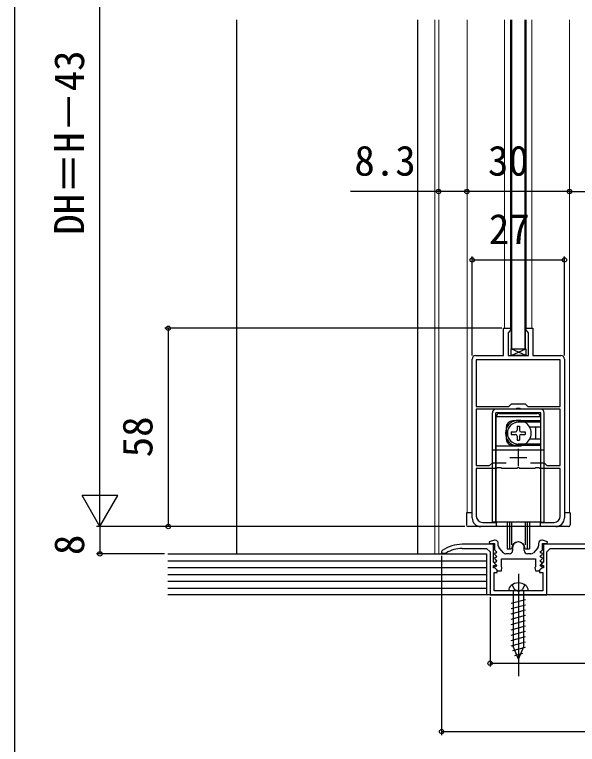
# Model space of a CAD drawing. Units: millimetres, scale not verified. Extents: x -525 to 525, y -783 to 779.
# Drawn here: x -525 to -360.2, y 140.6 to 354.1 of the extents above; entities that cross this region are included whole.
import ezdxf
from ezdxf.enums import TextEntityAlignment as Align

# ---------------------------------------------------------------- set-up
doc = ezdxf.new("R2010")
doc.units = ezdxf.units.MM
doc.header["$LTSCALE"] = 4
for name, color, linetype in [('0-2_YKK_11', 7, 'Continuous'), ('0-4_YKK_13', 4, 'Continuous'), ('0-6_YKK_D', 6, 'Continuous'), ('0-7_YKK_ZWAK', 7, 'Continuous'), ('0-8_YSS_K', 3, 'Continuous'), ('0-9_YSS_KE', 3, 'Continuous')]:
    doc.layers.add(name, color=color, linetype=linetype)
doc.layers.add('0-3_YKK_12', color=2, linetype='Continuous', lineweight=18)
doc.styles.add('ＭＳ ゴシック', font='')
doc.styles.get('ＭＳ ゴシック').set_extended_font_data('MS Gothic')

msp = doc.modelspace()

# ---------------------------------------------------------------- linework, layer by layer
at = {"layer": '0-2_YKK_11'}
for p, q in [((-391.037, 206.8), (-391.037, 253.3)), ((-364.037, 253.3), (-364.037, 206.8)), ((-377.537, 227), (-377.537, 222)), ((-380.037, 224.5), (-375.037, 224.5)), ((-383.4, 198.684), (-383.4, 199.3)), ((-371.6, 199.3), (-371.6, 198.684)), ((-381.898, 196.631), (-383.143, 198.015)), ((-379.2, 198.1), (-379.2, 197.3)), ((-375.8, 197.3), (-375.8, 198.1)), ((-371.857, 198.015), (-373.102, 196.631)), ((-380.2, 196.3), (-381.155, 196.3)), ((-373.845, 196.3), (-374.8, 196.3))]:
    msp.add_line(p, q, dxfattribs=at)
for points in [[(-390.037, 254.3), (-381.837, 254.3), (-381.837, 262.3), (-379.837, 262.3), (-379.837, 261.7), (-380.037, 261.5), (-380.537, 261), (-380.537, 254.3), (-374.537, 254.3), (-374.537, 261), (-375.037, 261.5), (-375.237, 261.7), (-375.237, 262.3), (-373.237, 262.3), (-373.237, 254.3), (-365.037, 254.3)], [(-374.004, 222.9), (-369.937, 222.9), (-369.137, 222.1), (-365.237, 222.1), (-365.237, 238.6), (-376.796, 238.6), (-377.074, 238.788), (-378.001, 238.788), (-378.279, 238.6), (-389.837, 238.6), (-389.837, 222.1), (-385.937, 222.1), (-385.137, 222.9), (-381.07, 222.9)], [(-365.237, 207.3), (-365.237, 221.3), (-371.196, 221.3), (-371.474, 221.488), (-372.401, 221.488), (-372.679, 221.3), (-377.079, 221.3), (-377.262, 221.42), (-377.812, 221.42), (-377.995, 221.3), (-382.396, 221.3), (-382.674, 221.488), (-383.601, 221.488), (-383.879, 221.3), (-389.837, 221.3), (-389.837, 207.3)], [(-388.037, 205.5), (-384.037, 205.5), (-384.037, 204.3), (-388.537, 204.3)], [(-366.537, 204.3), (-371.037, 204.3), (-371.037, 205.5), (-367.037, 205.5)], [(-377.225, 185.38), (-377.775, 185.38), (-377.958, 185.5), (-384.6, 185.5), (-384.6, 190.8), (-383.7, 190.8), (-383.7, 191.5), (-384.4, 192.2), (-384.8, 192.2), (-384.8, 192.9), (-384.317, 192.9), (-384.166, 193.266), (-384.8, 193.9), (-384.8, 199.1), (-394, 199.1)], [(-384.4, 200.3), (-384.5, 200.3), (-386.033, 199.808), (-385.953, 199.3), (-384.5, 199.3), (-384.5, 197.499), (-383.889, 196.888), (-384.049, 196.5), (-384.412, 196.5), (-384.526, 196.225), (-383.889, 195.588), (-384.049, 195.2), (-384.412, 195.2), (-384.526, 194.925), (-383.889, 194.288), (-384.049, 193.9), (-384.412, 193.9), (-384.526, 193.625), (-383.889, 192.988), (-384.049, 192.6), (-384.412, 192.6), (-384.526, 192.326), (-383.5, 191.3), (-382.5, 191.3), (-382.313, 192.264), (-382.5, 192.542), (-382.5, 194.8)], [(-382.5, 194.8), (-372.5, 194.8), (-372.5, 192.542), (-372.688, 192.264), (-372.5, 191.3), (-371.5, 191.3), (-370.474, 192.326), (-370.588, 192.6), (-370.951, 192.6), (-371.111, 192.988), (-370.474, 193.625), (-370.588, 193.9), (-370.951, 193.9), (-371.111, 194.288), (-370.474, 194.925), (-370.588, 195.2), (-370.951, 195.2), (-371.111, 195.588), (-370.474, 196.225), (-370.588, 196.5), (-370.951, 196.5), (-371.111, 196.888), (-370.5, 197.499), (-370.5, 199.3), (-369.047, 199.3), (-368.967, 199.808), (-370.5, 200.3), (-370.6, 200.3)], [(-346.8, 199.1), (-370.2, 199.1), (-370.2, 193.9), (-370.834, 193.266), (-370.683, 192.9), (-370.2, 192.9), (-370.2, 192.2), (-370.6, 192.2), (-371.3, 191.5), (-371.3, 190.8), (-370.4, 190.8), (-370.4, 185.5), (-377.042, 185.5), (-377.225, 185.38)], [(-399.789, 197.254), (-400, 196.846), (-400, 196.5), (-398.85, 196.5), (-398.69, 196.546)], [(-394, 197.9), (-386.8, 197.9), (-385.8, 196.9), (-385.8, 184.3), (-369.2, 184.3), (-369.2, 196.9), (-368.2, 197.9), (-348.8, 197.9), (-347.8, 196.9), (-347.8, 184.3), (-331.2, 184.3), (-331.2, 196.9), (-330.2, 197.9), (-310.8, 197.9), (-309.8, 196.9), (-309.8, 184.3), (-293.2, 184.3), (-293.2, 196.9), (-292.2, 197.9), (-285, 197.9)]]:
    msp.add_lwpolyline(points, dxfattribs=at)
msp.add_lwpolyline([(-365.237, 253.1), (-389.837, 253.1), (-389.837, 239.4), (-380.337, 239.4), (-379.537, 240.2), (-375.537, 240.2), (-374.737, 239.4), (-365.237, 239.4)], close=True, dxfattribs=at)
for centre, radius, start, end in [((-390.037, 253.3), 1, 90.00001, 179.99999), ((-365.037, 253.3), 1, 0.00001, 89.99999), ((-388.037, 207.3), 1.8, 180.00001, 269.99999), ((-367.037, 207.3), 1.8, 270.00001, 359.99999), ((-388.537, 206.8), 2.5, 180.00001, 269.99999), ((-366.537, 206.8), 2.5, 270.00001, 359.99999), ((-394, 189.1), 10, 90, 125.37654), ((-384.4, 199.3), 1, 0.00001, 89.99999), ((-382.4, 198.684), 1, 180.00001, 221.98721), ((-377.5, 198.1), 1.7, 359.99999, 180.00001), ((-372.6, 198.684), 1, 318.01279, 359.99999), ((-370.6, 199.3), 1, 90.00001, 179.99999), ((-394, 189.1), 8.8, 89.99999, 122.20423), ((-381.155, 197.3), 1, 221.98723, 270.00001), ((-380.2, 197.3), 1, 270.00001, 359.99999), ((-374.8, 197.3), 1, 180.00001, 269.99999), ((-373.845, 197.3), 1, 269.99999, 318.01277)]:
    msp.add_arc(centre, radius, start, end, dxfattribs=at)
at = {"layer": '0-3_YKK_12'}
for p, q in [((-402.001, 352.554), (-402.001, 196.3)), ((-400.836, 352.554), (-400.836, 196.32)), ((-392.537, 208.3), (-392.537, 352.554)), ((-381.537, 352.554), (-381.537, 262.258)), ((-379.837, 261.7), (-379.837, 352.554)), ((-375.237, 261.8), (-375.237, 352.554)), ((-373.537, 352.554), (-373.537, 262.258)), ((-362.537, 352.554), (-362.537, 208.3))]:
    msp.add_line(p, q, dxfattribs=at)
at = {"layer": '0-4_YKK_13'}
for p, q in [((-379.537, 256.3), (-379.537, 352.554)), ((-379.537, 352.554), (-379.537, 256.3)), ((-375.537, 256.3), (-375.537, 352.554)), ((-375.537, 352.554), (-375.537, 256.3)), ((-379.651, 254.3), (-375.349, 256.3)), ((-375.349, 254.3), (-379.651, 256.3)), ((-379.537, 256.3), (-375.537, 256.3)), ((-385.137, 205.6), (-385.137, 237.6)), ((-370.937, 238.6), (-384.137, 238.6)), ((-370.937, 237.6), (-384.137, 237.6)), ((-384.137, 205.6), (-384.137, 237.6)), ((-383.037, 237.4), (-372.037, 237.4)), ((-370.937, 205.6), (-370.937, 237.6)), ((-369.937, 205.6), (-369.937, 237.6)), ((-384.037, 205.6), (-384.037, 236.4)), ((-371.037, 236.4), (-384.037, 236.4)), ((-371.037, 235.2), (-379.137, 235.2)), ((-371.037, 236.4), (-371.037, 233.35)), ((-371.037, 235.001), (-370.937, 235.1)), ((-384.137, 234.7), (-384.037, 234.6)), ((-384.037, 233.186), (-384.137, 233.286)), ((-381.137, 233.2), (-381.137, 230)), ((-377.887, 233.65), (-377.187, 233.65)), ((-377.887, 233.65), (-377.887, 232.45)), ((-371.037, 234.8), (-377.537, 234.8)), ((-377.187, 233.65), (-377.187, 232.45)), ((-371.037, 233.35), (-374.221, 233.35)), ((-372.537, 233.1), (-372.537, 230.1)), ((-370.937, 234.7), (-371.037, 234.6)), ((-379.587, 231.95), (-379.587, 231.25)), ((-379.587, 231.95), (-378.387, 231.95)), ((-379.587, 231.25), (-378.387, 231.25)), ((-377.887, 230.75), (-377.887, 229.55)), ((-377.187, 230.75), (-377.187, 229.55)), ((-376.687, 231.95), (-375.487, 231.95)), ((-376.687, 231.25), (-375.487, 231.25)), ((-375.487, 231.95), (-375.487, 231.25)), ((-384.037, 230.014), (-384.137, 229.914)), ((-384.137, 228.5), (-384.037, 228.6)), ((-377.887, 229.55), (-377.187, 229.55)), ((-371.037, 229.85), (-374.221, 229.85)), ((-371.037, 229.85), (-371.037, 205.6)), ((-370.937, 228.5), (-371.037, 228.6)), ((-384.137, 226.6), (-385.137, 226.6)), ((-377.537, 227.8), (-384.037, 227.8)), ((-371.037, 226.6), (-384.037, 226.6)), ((-371.037, 228), (-379.137, 228)), ((-371.037, 228.4), (-377.537, 228.4)), ((-377.537, 228.4), (-377.537, 227.8)), ((-371.037, 228.199), (-370.937, 228.1)), ((-369.937, 226.6), (-370.937, 226.6)), ((-384.137, 214.6), (-384.037, 214.5)), ((-370.937, 214.6), (-371.037, 214.5)), ((-391.037, 208.3), (-392.737, 208.3)), ((-392.737, 208.3), (-392.737, 204.8)), ((-362.337, 208.3), (-364.037, 208.3)), ((-362.337, 208.3), (-362.337, 204.8)), ((-384.137, 205.6), (-385.137, 205.6)), ((-384.037, 206.7), (-384.137, 206.6)), ((-371.037, 205.6), (-384.037, 205.6)), ((-380.787, 205.6), (-380.787, 197.8)), ((-380.137, 205.6), (-380.137, 197.8)), ((-379.515, 205.6), (-379.515, 198.924)), ((-375.56, 205.6), (-375.56, 198.924)), ((-374.937, 205.6), (-374.937, 197.8)), ((-374.287, 205.6), (-374.287, 197.8)), ((-371.037, 206.7), (-370.937, 206.6)), ((-370.937, 205.6), (-369.937, 205.6)), ((-362.837, 204.3), (-392.237, 204.3)), ((-380.787, 197.8), (-379.537, 197.8)), ((-375.537, 197.8), (-374.287, 197.8)), ((-377.5, 190.5), (-377.5, 160.5)), ((-379.35, 187.253), (-378.615, 185.778)), ((-377.5, 185.5), (-378.615, 185.778)), ((-377.5, 185.5), (-376.385, 185.778)), ((-375.65, 187.253), (-376.385, 185.778)), ((-374.65, 185.5), (-380.35, 185.5)), ((-379.05, 185.5), (-379.05, 169.242)), ((-375.95, 169.242), (-375.95, 185.5)), ((-379.6, 181.86), (-375.4, 182.985)), ((-379.6, 180.307), (-375.4, 181.432)), ((-379.6, 178.754), (-375.4, 179.879)), ((-379.6, 177.201), (-375.4, 178.327)), ((-379.6, 175.648), (-375.4, 176.774)), ((-379.6, 174.095), (-375.4, 175.221)), ((-379.6, 172.542), (-375.4, 173.668)), ((-379.6, 170.989), (-375.4, 172.115)), ((-379.6, 169.437), (-375.4, 170.562)), ((-379.134, 168.008), (-375.458, 168.994)), ((-377.5, 165.5), (-379.05, 169.242)), ((-377.5, 165.5), (-375.95, 169.242)), ((-378.555, 166.611), (-376.181, 167.247))]:
    msp.add_line(p, q, dxfattribs=at)
msp.add_lwpolyline([(-375.349, 256.3), (-375.349, 254.3), (-379.651, 254.3), (-379.651, 256.3)], close=True, dxfattribs=at)
for centre, radius, start, end in [((-384.137, 237.6), 1, 90, 180), ((-383.037, 236.4), 1, 90, 180), ((-372.037, 236.4), 1, 0, 90), ((-370.937, 237.6), 1, 0, 90), ((-377.537, 231.6), 3.75, 58.57609, 301.42391), ((-379.137, 233.2), 2, 90, 180), ((-377.537, 231.6), 3.2, 90, 270), ((-377.537, 231.6), 3.75, 301.42391, 58.57609), ((-371.537, 233.1), 1, 165.52249, 180), ((-378.387, 232.45), 0.5, 270, 0), ((-378.387, 230.75), 0.5, 0, 90), ((-376.687, 232.45), 0.5, 180, 270), ((-376.687, 230.75), 0.5, 90, 180), ((-379.137, 230), 2, 180, 270), ((-371.537, 230.1), 1, 180, 194.47751), ((-392.237, 204.8), 0.5, 180, 270), ((-362.837, 204.8), 0.5, 270, 0), ((-377.537, 197.8), 2, 360, 180), ((-378.451, 185.56), 1.9, 129.34333, 181.81089), ((-377.5, 184.4), 3.4, 50.65667, 129.34333), ((-376.549, 185.56), 1.9, 358.18911, 50.65667)]:
    msp.add_arc(centre, radius, start, end, dxfattribs=at)
at = {"layer": '0-6_YKK_D'}
for p, q in [((-500, 214.8), (-500, 450.801)), ((-362.537, 302.3), (-392.563, 302.3)), ((-362.563, 302.3), (-354.563, 302.3)), ((-391.037, 254.3), (-391.037, 283.3)), ((-391.037, 282.3), (-364.037, 282.3)), ((-364.037, 254.3), (-364.037, 283.3)), ((-382.337, 262.3), (-481, 262.3)), ((-480, 262.3), (-480, 204.3)), ((-500, 204.3), (-500, 222.487)), ((-500, 204.3), (-505.25, 213.393)), ((-494.75, 213.393), (-505.25, 213.393)), ((-500, 204.3), (-494.75, 213.393)), ((-393.237, 204.3), (-501, 204.3)), ((-393.237, 204.3), (-501, 204.3)), ((-500, 204.3), (-500, 196.3)), ((-393.237, 204.3), (-481, 204.3)), ((-481.131, 196.3), (-501, 196.3)), ((-400.001, 195.7), (-400.001, 143.3)), ((-385.8, 183.6), (-385.8, 163.3)), ((-385.8, 164.3), (-293.2, 164.3)), ((-400.001, 144.3), (-279, 144.3))]:
    msp.add_line(p, q, dxfattribs=at)
msp.add_lwpolyline([(-392.563, 302.3), (-400.863, 302.3), (-426.709, 302.3)], dxfattribs=at)
for centre in [(-400.863, 302.3), (-392.563, 302.3), (-392.563, 302.3), (-362.563, 302.3), (-362.537, 302.3), (-391.037, 282.3), (-364.037, 282.3), (-480, 262.3), (-480, 204.3), (-500, 196.3), (-385.8, 164.3), (-400.001, 144.3)]:
    msp.add_circle(centre, 0.637, dxfattribs=at)
at = {"layer": '0-7_YKK_ZWAK'}
msp.add_line((-525, 746.8), (-525, -783.2), dxfattribs=at)
at = {"layer": '0-8_YSS_K'}
for p, q in [((-460, 352.554), (-460, 196.3)), ((-407.037, 352.554), (-407.037, 196.3)), ((-480.131, 194.3), (-386.8, 194.3)), ((-480.131, 192.3), (-386.8, 192.3)), ((-480.131, 190.3), (-386.8, 190.3)), ((-480.131, 188.3), (-386.8, 188.3)), ((-480.131, 186.3), (-386.8, 186.3))]:
    msp.add_line(p, q, dxfattribs=at)
at = {"layer": '0-9_YSS_KE'}
for p, q in [((-480.131, 196.3), (-386.8, 196.3)), ((-386.8, 196.3), (-386.8, 184.3)), ((-245.586, 184.3), (-480.131, 184.3))]:
    msp.add_line(p, q, dxfattribs=at)

# ---------------------------------------------------------------- texts
at = {"layer": '0-6_YKK_D', "style": 'ＭＳ ゴシック'}
for s, p in [('DH＝H－43', (-502, 289.641)), ('58', (-482, 224.539)), ('8', (-502, 195.936))]:
    msp.add_text(s, height=8.798, rotation=90, dxfattribs=at).set_placement(p, align=Align.BOTTOM_LEFT)
for s, p in [('8.3', (-425.527, 304.3)), ('30', (-386.414, 304.3)), ('27', (-386.162, 284.3))]:
    msp.add_text(s, height=8.798, dxfattribs=at).set_placement(p, align=Align.BOTTOM_LEFT)

doc.saveas('drawing.dxf')
